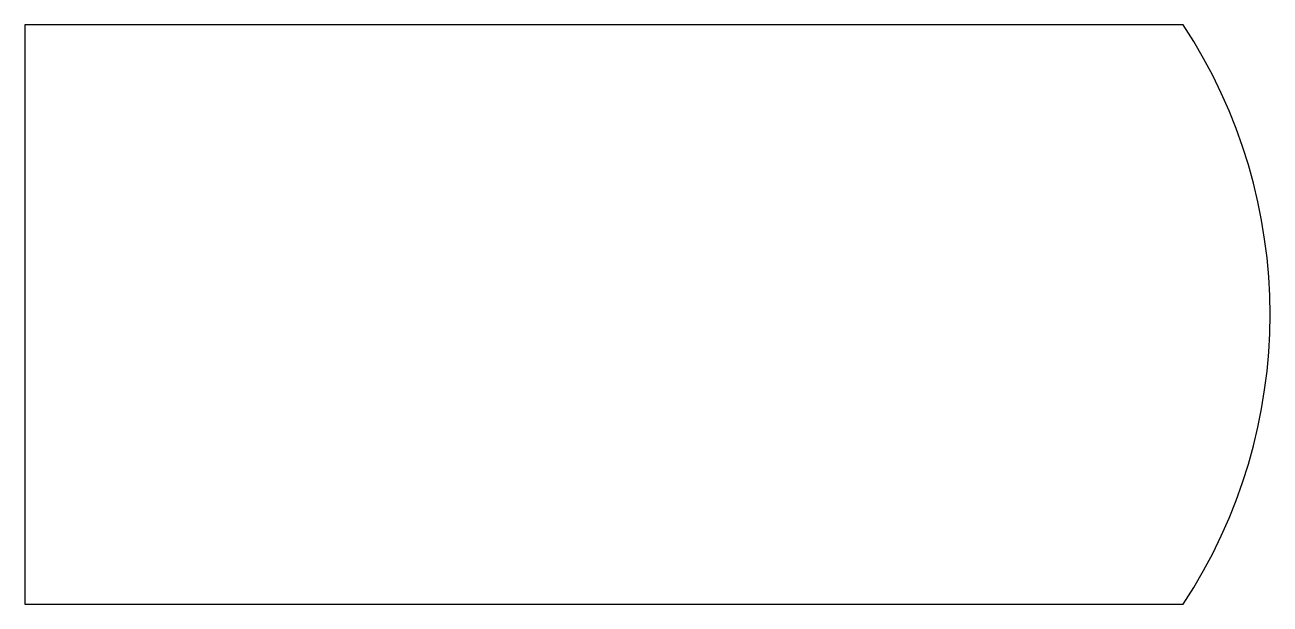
# Model space of a CAD drawing. Header units: metres. Extents: x 0 to 86, y 0 to 40.
import ezdxf

# ---------------------------------------------------------------- set-up
doc = ezdxf.new("R2010")
doc.units = ezdxf.units.M

msp = doc.modelspace()

# ---------------------------------------------------------------- linework, layer by layer
at = {"layer": 'CUT'}
msp.add_lwpolyline([(0, 0), (80, 0, 0.3), (80, 40), (0, 40)], format="xyb", close=True, dxfattribs=at)

doc.saveas('drawing.dxf')
